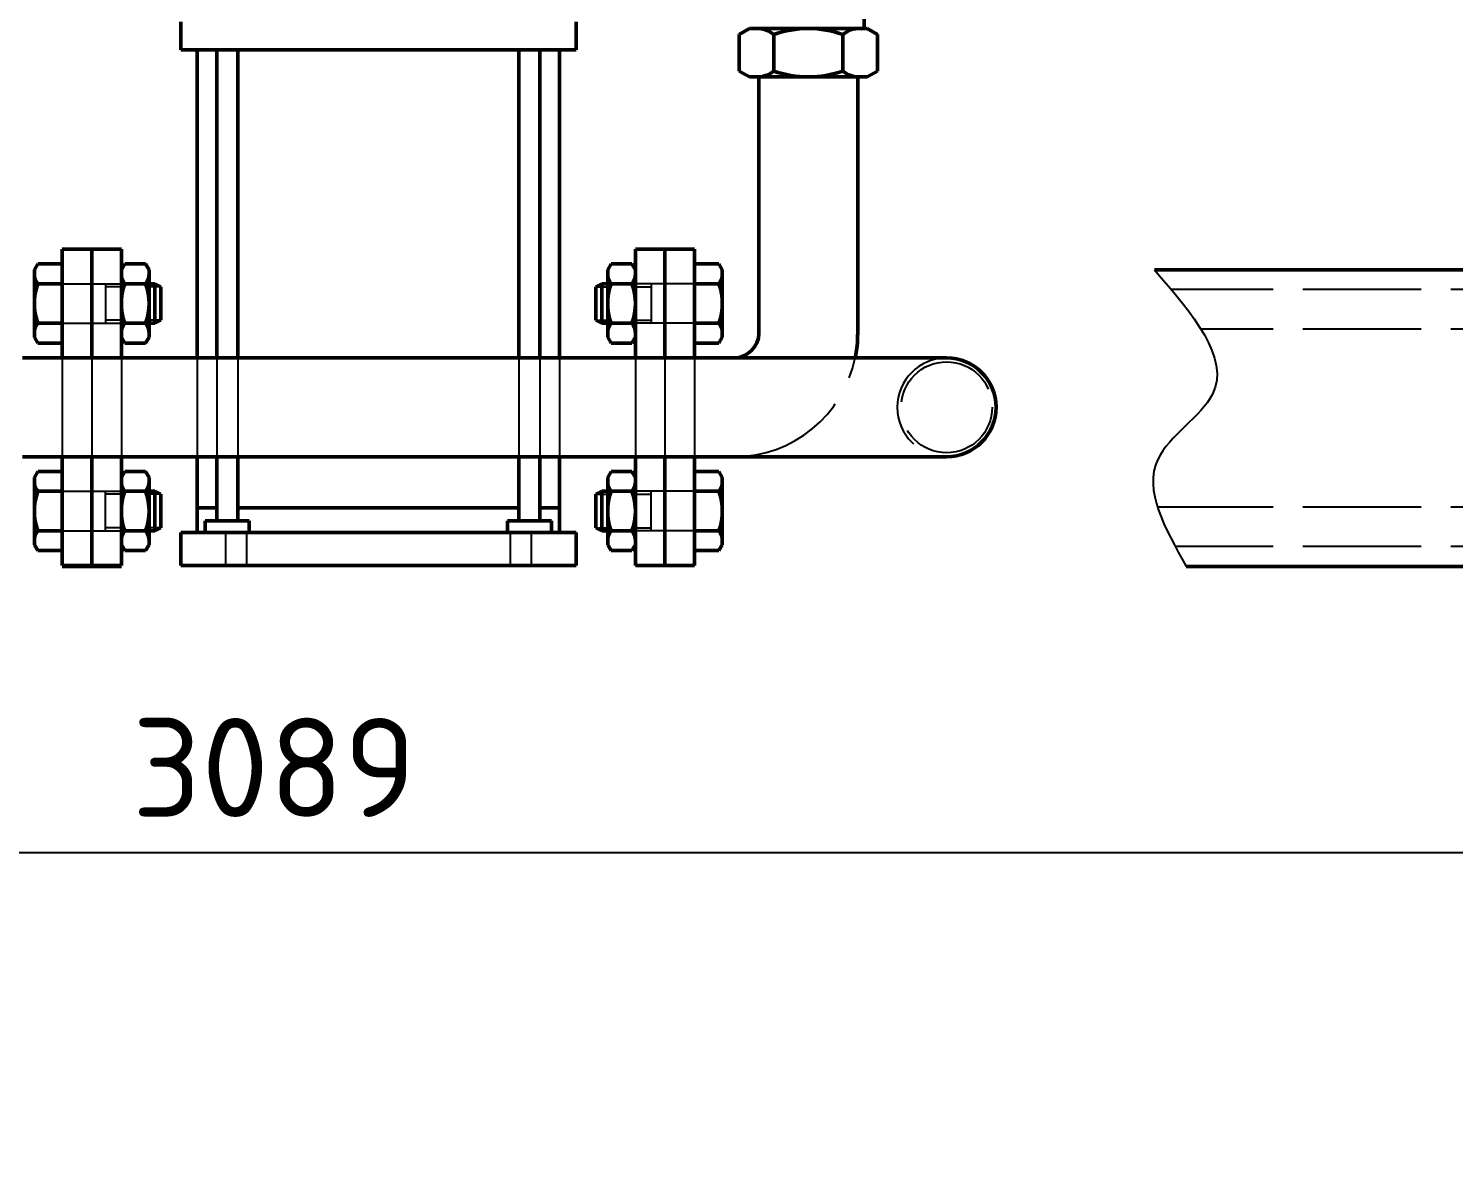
# Paper-space layout 'Layout1' of a CAD drawing. Header units: millimetres. Extents: x 198 to 1020, y 107 to 694.
# Drawn here: x 607.72 to 643.76, y 495.83 to 524.58 of the extents above; entities that cross this region are included whole.
import ezdxf
from ezdxf import colors
from ezdxf.entities.mleader import LeaderData, LeaderLine
from ezdxf.math import Vec2, Vec3

# ---------------------------------------------------------------- set-up
doc = ezdxf.new("R2010")
doc.units = ezdxf.units.MM
doc.header["$LTSCALE"] = 0.25
doc.linetypes.add('ACAD_ISO02W100', pattern=[15, 12, -3])
for name, color, linetype, lineweight in [('Chu cai', 90, 'Continuous', 25), ('KICH THUOC', 1, 'Continuous', 25), ('manh', 130, 'Continuous', 25), ('NET 05', 130, 'Continuous', 50), ('NET DUT', 1, 'ACAD_ISO02W100', 25), ('NET MANH', 5, 'Continuous', 25), ('NET05', 7, 'Continuous', 50)]:
    doc.layers.add(name, color=color, linetype=linetype, lineweight=lineweight)
doc.styles.add('ISO', font='isocpeur.ttf', dxfattribs={"height": 2.5})
doc.styles.add('style4', font='isocpeur.ttf', dxfattribs={"height": 5})
doc.dimstyles.new('DUONG KINH', dxfattribs={"dimtxt": 2.5, "dimasz": 2.5, "dimexe": 1.5, "dimexo": 0, "dimgap": 0.9, "dimtad": 1, "dimtoh": 1, "dimdec": 0, "dimlfac": 20, "dimzin": 0, "dimdsep": 46, "dimtxsty": 'ISO', "dimcen": 0.09, "dimadec": 0, "dimazin": 0, "dimtfac": 1, "dimtdec": 0, "dimtmove": 0, "dimatfit": 2, "dimfxl": 1, "dimtolj": 1, "dimtzin": 0, "dimarcsym": 0})

# ---------------------------------------------------------------- blocks, each defined once
blk = doc.blocks.new('*D453')
at = {"layer": 'KICH THUOC', "color": 0, "lineweight": -2, "transparency": 16777216}
for p, q in [((536.701, 510.978), (536.701, 502.241)), ((691.175, 508.04), (691.175, 502.241)), ((539.201, 503.741), (688.675, 503.741))]:
    blk.add_line(p, q, dxfattribs=at)
at = {"layer": 'KICH THUOC', "color": 0, "transparency": 16777216}
for points in [[(539.201, 504.158), (539.201, 503.324), (536.701, 503.741)], [(688.675, 504.158), (688.675, 503.324), (691.175, 503.741)]]:
    blk.add_solid(points, dxfattribs=at)
at = {"layer": 'KICH THUOC', "color": 0, "transparency": 16777216, "insert": (613.938, 505.891), "char_height": 2.5, "attachment_point": 5, "style": 'ISO'}
blk.add_mtext('\\A1;3089', dxfattribs=at)
blk = doc.blocks.new('_DotSmall')
at = {"color": 0, "linetype": 'ByBlock', "const_width": 0.5}
blk.add_lwpolyline([(-0.0625, 0, 1), (0.0625, 0, 1)], format="xyb", close=True, dxfattribs=at)

psp = doc.layouts.get("Layout1")

# ---------------------------------------------------------------- linework, layer by layer
at = {"layer": 'manh'}
for p, q in [((611.07121, 518.04936), (610.77121, 518.04936)), ((622.07121, 518.04936), (622.37121, 518.04936)), ((611.07121, 517.19936), (610.77121, 517.19936)), ((622.07121, 517.19936), (622.37121, 517.19936)), ((611.07121, 512.79936), (610.77121, 512.79936)), ((622.07121, 512.79936), (622.37121, 512.79936)), ((611.07121, 511.94936), (610.77121, 511.94936)), ((622.07121, 511.94936), (622.37121, 511.94936))]:
    psp.add_line(p, q, dxfattribs=at)
at = {"layer": 'NET 05'}
for p, q in [((628.86236, 524.57757), (628.86236, 525.54329)), ((611.57121, 524.74936), (611.57121, 524.04309)), ((621.57121, 524.74936), (621.57121, 524.04309)), ((611.57121, 524.04309), (616.57121, 524.04309)), ((611.98788, 521.54309), (611.98788, 524.04309)), ((611.98788, 524.04309), (616.57121, 524.04309)), ((612.48288, 521.54309), (612.48288, 524.04309)), ((613.01488, 521.54309), (613.01488, 524.04309)), ((621.57121, 524.04309), (616.57121, 524.04309)), ((620.12755, 521.54309), (620.12755, 524.04309)), ((620.65954, 521.54309), (620.65954, 524.04309)), ((621.15455, 521.54309), (621.15455, 524.04309)), ((626.19526, 516.87436), (626.19526, 523.35257)), ((628.69526, 516.87436), (628.69526, 523.35257)), ((611.98788, 516.24936), (611.98788, 521.54309)), ((612.48288, 521.54309), (612.48288, 516.24936)), ((613.01488, 521.54309), (613.01488, 516.24936)), ((620.12755, 521.54309), (620.12755, 516.24936)), ((620.65954, 521.54309), (620.65954, 516.24936)), ((621.15455, 516.24936), (621.15455, 521.54309)), ((608.57216, 516.24936), (608.57216, 518.99936)), ((608.57216, 518.99936), (610.07121, 518.99936)), ((609.32169, 518.99936), (609.32169, 516.24936)), ((610.07121, 516.24936), (610.07121, 518.99936)), ((623.07121, 516.24936), (623.07121, 518.99936)), ((623.07121, 518.99936), (624.57026, 518.99936)), ((623.82074, 518.99936), (623.82074, 516.24936)), ((624.57026, 516.24936), (624.57026, 518.99936)), ((607.95795, 518.62436), (607.87216, 518.47578)), ((607.87216, 518.47578), (607.87216, 516.77295)), ((608.57216, 518.62436), (607.95795, 518.62436)), ((608.57216, 516.62436), (608.57216, 518.62436)), ((610.157, 518.62436), (610.07121, 518.47578)), ((610.07121, 518.47578), (610.07121, 516.77295)), ((610.68543, 518.62436), (610.157, 518.62436)), ((610.68543, 518.62436), (610.77121, 518.47578)), ((610.77121, 518.47578), (610.77121, 516.77295)), ((610.77121, 518.47578), (610.77121, 518.37436)), ((622.457, 518.62436), (622.37121, 518.47578)), ((622.37121, 518.47578), (622.37121, 516.77295)), ((622.37121, 518.47578), (622.37121, 518.37436)), ((622.457, 518.62436), (622.98543, 518.62436)), ((622.98543, 518.62436), (623.07121, 518.47578)), ((623.07121, 518.47578), (623.07121, 516.77295)), ((624.57026, 516.62436), (624.57026, 518.62436)), ((624.57026, 518.62436), (625.18448, 518.62436)), ((625.18448, 518.62436), (625.27026, 518.47578)), ((625.27026, 518.47578), (625.27026, 516.77295)), ((636.2039, 518.47757), (691.70122, 518.47757)), ((607.95795, 518.12436), (608.57216, 518.12436)), ((610.157, 518.12436), (610.68543, 518.12436)), ((610.157, 518.12436), (610.68543, 518.12436)), ((610.77121, 518.12436), (610.92121, 518.12436)), ((610.77121, 518.12436), (610.77121, 516.77295)), ((610.92121, 518.12436), (610.92121, 517.12436)), ((610.92121, 518.12436), (611.07121, 518.04936)), ((611.07121, 518.04936), (611.07121, 517.19936)), ((622.22121, 518.12436), (622.07121, 518.04936)), ((622.07121, 518.04936), (622.07121, 517.19936)), ((622.37121, 518.12436), (622.22121, 518.12436)), ((622.22121, 518.12436), (622.22121, 517.12436)), ((622.37121, 518.12436), (622.37121, 516.77295)), ((622.98543, 518.12436), (622.457, 518.12436)), ((622.98543, 518.12436), (622.457, 518.12436)), ((625.18448, 518.12436), (624.57026, 518.12436)), ((607.95795, 517.12436), (608.57216, 517.12436)), ((610.157, 517.12436), (610.68543, 517.12436)), ((610.157, 517.12436), (610.68543, 517.12436)), ((610.77121, 517.12436), (610.92121, 517.12436)), ((611.07121, 517.19936), (610.92121, 517.12436)), ((621.15455, 517.04103), (621.15455, 516.24936)), ((622.07121, 517.19936), (622.22121, 517.12436)), ((622.37121, 517.12436), (622.22121, 517.12436)), ((622.98543, 517.12436), (622.457, 517.12436)), ((622.98543, 517.12436), (622.457, 517.12436)), ((625.18448, 517.12436), (624.57026, 517.12436)), ((607.95795, 516.62436), (607.87216, 516.77295)), ((607.95795, 516.62436), (608.57216, 516.62436)), ((610.157, 516.62436), (610.07121, 516.77295)), ((610.157, 516.62436), (610.68543, 516.62436)), ((610.68543, 516.62436), (610.77121, 516.77295)), ((622.457, 516.62436), (622.37121, 516.77295)), ((622.98543, 516.62436), (622.457, 516.62436)), ((622.98543, 516.62436), (623.07121, 516.77295)), ((625.18448, 516.62436), (624.57026, 516.62436)), ((625.18448, 516.62436), (625.27026, 516.77295)), ((607.57216, 516.24936), (624.57026, 516.24936)), ((624.57026, 516.24936), (630.94526, 516.24936)), ((607.57216, 513.74936), (630.94526, 513.74936)), ((608.57216, 510.99936), (608.57216, 513.74936)), ((609.32169, 513.74936), (609.32169, 510.99936)), ((610.07121, 510.99936), (610.07121, 513.74936)), ((611.98788, 513.74936), (611.98788, 512.60241)), ((612.48288, 513.74936), (612.48288, 512.60241)), ((613.01488, 513.74936), (613.01488, 512.60241)), ((620.12755, 513.74936), (620.12755, 512.60241)), ((620.65954, 513.74936), (620.65954, 512.60241)), ((621.15455, 513.74936), (621.15455, 512.60241)), ((623.07121, 510.99936), (623.07121, 513.74936)), ((623.82074, 513.74936), (623.82074, 510.99936)), ((624.57026, 510.99936), (624.57026, 513.74936)), ((607.95795, 513.37436), (607.87216, 513.22578)), ((607.95795, 513.37436), (608.57216, 513.37436)), ((608.57216, 513.37436), (608.57216, 511.37436)), ((610.157, 513.37436), (610.07121, 513.22578)), ((610.157, 513.37436), (610.68543, 513.37436)), ((610.68543, 513.37436), (610.77121, 513.22578)), ((622.457, 513.37436), (622.37121, 513.22578)), ((622.98543, 513.37436), (622.457, 513.37436)), ((622.98543, 513.37436), (623.07121, 513.22578)), ((624.57026, 513.37436), (624.57026, 511.37436)), ((625.18448, 513.37436), (624.57026, 513.37436)), ((625.18448, 513.37436), (625.27026, 513.22578)), ((607.87216, 511.52295), (607.87216, 513.22578)), ((610.07121, 511.52295), (610.07121, 513.22578)), ((610.77121, 511.52295), (610.77121, 513.22578)), ((610.77121, 511.87436), (610.77121, 513.22578)), ((622.37121, 511.52295), (622.37121, 513.22578)), ((622.37121, 511.87436), (622.37121, 513.22578)), ((623.07121, 511.52295), (623.07121, 513.22578)), ((625.27026, 511.52295), (625.27026, 513.22578)), ((607.95795, 512.87436), (608.57216, 512.87436)), ((610.157, 512.87436), (610.68543, 512.87436)), ((610.157, 512.87436), (610.68543, 512.87436)), ((610.77121, 512.87436), (610.92121, 512.87436)), ((610.92121, 511.87436), (610.92121, 512.87436)), ((611.07121, 512.79936), (610.92121, 512.87436)), ((611.07121, 511.94936), (611.07121, 512.79936)), ((611.98788, 511.8327), (611.98788, 512.60241)), ((611.98788, 512.60241), (611.98788, 511.8327)), ((612.48288, 512.60241), (612.48288, 512.12436)), ((613.01488, 512.60241), (613.01488, 512.12436)), ((620.12755, 512.60241), (620.12755, 512.12436)), ((620.65954, 512.60241), (620.65954, 512.12436)), ((621.15455, 511.8327), (621.15455, 512.60241)), ((621.15455, 512.60241), (621.15455, 511.8327)), ((622.07121, 512.79936), (622.22121, 512.87436)), ((622.07121, 511.94936), (622.07121, 512.79936)), ((622.37121, 512.87436), (622.22121, 512.87436)), ((622.22121, 511.87436), (622.22121, 512.87436)), ((622.98543, 512.87436), (622.457, 512.87436)), ((622.98543, 512.87436), (622.457, 512.87436)), ((625.18448, 512.87436), (624.57026, 512.87436)), ((612.48288, 512.4577), (611.98788, 512.4577)), ((616.57121, 512.4577), (613.01488, 512.4577)), ((616.57121, 512.4577), (620.12755, 512.4577)), ((620.65954, 512.4577), (621.15455, 512.4577)), ((607.95795, 511.87436), (608.57216, 511.87436)), ((610.157, 511.87436), (610.68543, 511.87436)), ((610.157, 511.87436), (610.68543, 511.87436)), ((610.77121, 511.87436), (610.92121, 511.87436)), ((610.92121, 511.87436), (611.07121, 511.94936)), ((611.57121, 511.8327), (616.57121, 511.8327)), ((616.57121, 511.8327), (611.57121, 511.8327)), ((616.57121, 511.8327), (611.57121, 511.8327)), ((611.57121, 511.8327), (611.57121, 510.99936)), ((616.57121, 511.8327), (611.98788, 511.8327)), ((612.19122, 511.8327), (612.19122, 512.12436)), ((612.19122, 512.12436), (613.01488, 512.12436)), ((613.30655, 512.12436), (612.48288, 512.12436)), ((612.48288, 512.12436), (613.01488, 512.12436)), ((613.01488, 512.12436), (612.48288, 512.12436)), ((613.30655, 511.8327), (613.30655, 512.12436)), ((621.57121, 511.8327), (616.57121, 511.8327)), ((616.57121, 511.8327), (621.57121, 511.8327)), ((616.57121, 511.8327), (621.57121, 511.8327)), ((616.57121, 511.8327), (621.15455, 511.8327)), ((619.83588, 512.12436), (620.65954, 512.12436)), ((619.83588, 511.8327), (619.83588, 512.12436)), ((620.95121, 512.12436), (620.12755, 512.12436)), ((620.65954, 512.12436), (620.12755, 512.12436)), ((620.12755, 512.12436), (620.65954, 512.12436)), ((620.95121, 511.8327), (620.95121, 512.12436)), ((621.57121, 511.8327), (621.57121, 510.99936)), ((622.22121, 511.87436), (622.07121, 511.94936)), ((622.37121, 511.87436), (622.22121, 511.87436)), ((622.98543, 511.87436), (622.457, 511.87436)), ((622.98543, 511.87436), (622.457, 511.87436)), ((625.18448, 511.87436), (624.57026, 511.87436)), ((607.95795, 511.37436), (607.87216, 511.52295)), ((610.157, 511.37436), (610.07121, 511.52295)), ((610.68543, 511.37436), (610.77121, 511.52295)), ((610.77121, 511.52295), (610.77121, 511.62436)), ((622.37121, 511.52295), (622.37121, 511.62436)), ((622.457, 511.37436), (622.37121, 511.52295)), ((622.98543, 511.37436), (623.07121, 511.52295)), ((625.18448, 511.37436), (625.27026, 511.52295)), ((608.57216, 511.37436), (607.95795, 511.37436)), ((610.68543, 511.37436), (610.157, 511.37436)), ((622.457, 511.37436), (622.98543, 511.37436)), ((624.57026, 511.37436), (625.18448, 511.37436)), ((608.57216, 510.99936), (610.07121, 510.99936)), ((608.57216, 510.97757), (610.07121, 510.97757)), ((616.57121, 510.99936), (611.57121, 510.99936)), ((616.57121, 510.99936), (621.57121, 510.99936)), ((623.07121, 510.99936), (624.57026, 510.99936)), ((637.00714, 510.97757), (691.70122, 510.97757))]:
    psp.add_line(p, q, dxfattribs=at)
for centre, radius, start, end in [((608.27933, 518.37436), 0.40717, 180, 217.878879), ((610.47838, 518.37436), 0.40717, 180, 217.878879), ((610.36404, 518.37436), 0.40717, 322.121121, 0), ((622.77838, 518.37436), 0.40717, 180, 217.878879), ((622.66404, 518.37436), 0.40717, 322.121121, 0), ((624.86309, 518.37436), 0.40717, 322.121121, 0), ((609.37216, 517.62436), 1.5, 160.528779, 199.471221), ((611.57121, 517.62436), 1.5, 160.528779, 199.471221), ((609.27121, 517.62436), 1.5, 340.528779, 19.471221), ((623.87121, 517.62436), 1.5, 160.528779, 199.471221), ((621.57121, 517.62436), 1.5, 340.528779, 19.471221), ((623.77026, 517.62436), 1.5, 340.528779, 19.471221), ((608.27933, 516.87436), 0.40717, 142.121121, 180), ((610.47838, 516.87436), 0.40717, 142.121121, 180), ((610.36404, 516.87436), 0.40717, 0, 37.878879), ((622.77838, 516.87436), 0.40717, 142.121121, 180), ((622.66404, 516.87436), 0.40717, 0, 37.878879), ((624.86309, 516.87436), 0.40717, 0, 37.878879), ((625.57026, 516.87436), 0.625, 270, 0), ((625.57026, 516.87436), 3.125, 348.463041, 0), ((630.94526, 514.99936), 1.25, 270, 90), ((608.27933, 513.12436), 0.40717, 180, 217.878879), ((610.47838, 513.12436), 0.40717, 180, 217.878879), ((610.36404, 513.12436), 0.40717, 322.121121, 0), ((622.77838, 513.12436), 0.40717, 180, 217.878879), ((622.66404, 513.12436), 0.40717, 322.121121, 0), ((624.86309, 513.12436), 0.40717, 322.121121, 0), ((609.37216, 512.37436), 1.5, 160.528779, 199.471221), ((611.57121, 512.37436), 1.5, 160.528779, 199.471221), ((609.27121, 512.37436), 1.5, 340.528779, 19.471221), ((623.87121, 512.37436), 1.5, 160.528779, 199.471221), ((621.57121, 512.37436), 1.5, 340.528779, 19.471221), ((623.77026, 512.37436), 1.5, 340.528779, 19.471221), ((608.27933, 511.62436), 0.40717, 142.121121, 180), ((610.47838, 511.62436), 0.40717, 142.121121, 180), ((610.36404, 511.62436), 0.40717, 0, 37.878879), ((622.77838, 511.62436), 0.40717, 142.121121, 180), ((622.66404, 511.62436), 0.40717, 0, 37.878879), ((624.86309, 511.62436), 0.40717, 0, 37.878879)]:
    psp.add_arc(centre, radius, start, end, dxfattribs=at)
at = {"layer": 'NET DUT'}
for p, q in [((608.57216, 518.12436), (610.07121, 518.12436)), ((609.67121, 518.12436), (609.67121, 517.12436)), ((610.07121, 518.04936), (609.67121, 518.04936)), ((624.57026, 518.12436), (623.07121, 518.12436)), ((623.07121, 518.04936), (623.47121, 518.04936)), ((623.47121, 518.12436), (623.47121, 517.12436)), ((691.70122, 517.97757), (636.62885, 517.97757)), ((608.57216, 517.12436), (610.07121, 517.12436)), ((610.07121, 517.19936), (609.67121, 517.19936)), ((623.07121, 517.19936), (623.47121, 517.19936)), ((624.57026, 517.12436), (623.07121, 517.12436)), ((691.70122, 516.97757), (637.37611, 516.97757)), ((608.57216, 516.24936), (608.57216, 513.74936)), ((609.32169, 516.24936), (609.32169, 513.74936)), ((610.07121, 516.24936), (610.07121, 513.74936)), ((611.98788, 516.24936), (611.98788, 513.74936)), ((612.48288, 516.24936), (612.48288, 513.74936)), ((613.01488, 516.24936), (613.01488, 513.74936)), ((620.12755, 516.24936), (620.12755, 513.74936)), ((620.65954, 516.24936), (620.65954, 513.74936)), ((621.15455, 516.24936), (621.15455, 513.74936)), ((623.07121, 516.24936), (623.07121, 513.74936)), ((623.82074, 516.24936), (623.82074, 513.74936)), ((624.57026, 516.24936), (624.57026, 513.74936)), ((608.57216, 512.87436), (610.07121, 512.87436)), ((609.67121, 511.87436), (609.67121, 512.87436)), ((610.07121, 512.79936), (609.67121, 512.79936)), ((624.57026, 512.87436), (623.07121, 512.87436)), ((623.07121, 512.79936), (623.47121, 512.79936)), ((623.47121, 511.87436), (623.47121, 512.87436)), ((691.70122, 512.47757), (636.277, 512.47757)), ((608.57216, 511.87436), (610.07121, 511.87436)), ((610.07121, 511.94936), (609.67121, 511.94936)), ((612.70792, 511.8327), (612.70792, 510.99936)), ((613.23991, 511.8327), (613.23991, 510.99936)), ((619.90251, 511.8327), (619.90251, 510.99936)), ((620.43451, 511.8327), (620.43451, 510.99936)), ((623.07121, 511.94936), (623.47121, 511.94936)), ((624.57026, 511.87436), (623.07121, 511.87436)), ((691.70122, 511.47757), (636.72829, 511.47757))]:
    psp.add_line(p, q, dxfattribs=at)
psp.add_circle((630.94526, 514.99936), 1.15, dxfattribs=at)
for centre, radius, start, end in [((625.57026, 516.87436), 3.125, 270, 348.463041), ((630.94526, 514.99936), 1.25, 90, 270)]:
    psp.add_arc(centre, radius, start, end, dxfattribs=at)
at = {"layer": 'NET MANH'}
psp.add_spline([(636.2039, 518.47757), (637.66986, 515.33381), (636.28282, 513.68079), (637.00714, 510.97757)], degree=3, dxfattribs=at)
at = {"layer": 'NET05'}
for p, q in [((625.69526, 524.42745), (625.95529, 524.57757)), ((625.69526, 524.42745), (625.69526, 523.5027)), ((628.93524, 524.57757), (625.95529, 524.57757)), ((626.57026, 523.5027), (626.57026, 524.42745)), ((628.32026, 523.5027), (628.32026, 524.42745)), ((628.93524, 524.57757), (628.75832, 524.5779)), ((629.19526, 524.42745), (628.93524, 524.57757)), ((629.19526, 524.42745), (629.19526, 523.5027)), ((625.69526, 523.5027), (625.95529, 523.35257)), ((628.93524, 523.35257), (625.95529, 523.35257)), ((629.19526, 523.5027), (628.93524, 523.35257))]:
    psp.add_line(p, q, dxfattribs=at)
for centre, radius, start, end in [((626.15452, 523.92844), 0.6495, 50.201151, 91.91997), ((627.44526, 521.95257), 2.625, 70.528779, 109.471221), ((628.73731, 523.92612), 0.65212, 88.153269, 129.756438), ((628.736, 523.92844), 0.6495, 88.08003, 129.798849), ((626.15452, 524.00171), 0.6495, 268.08003, 309.798849), ((627.44526, 525.97757), 2.625, 250.528779, 289.471221), ((628.736, 524.00171), 0.6495, 230.201151, 271.91997)]:
    psp.add_arc(centre, radius, start, end, dxfattribs=at)

# ---------------------------------------------------------------- dimensions: what is measured, and where the dimension line sits
at = {"layer": 'KICH THUOC'}
dim = psp.add_linear_dim(base=(691.17466, 503.74102), p1=(536.70122, 510.97757), p2=(691.17466, 508.0405), dimstyle='DUONG KINH', dxfattribs=at)
dim.commit()
dim.dimension.update_dxf_attribs({"geometry": '*D453', "text_midpoint": (613.93794, 503.74102), "dimtype": 160})

# ---------------------------------------------------------------- leaders
at = {"layer": 'Chu cai'}
ml = psp.add_multileader_mtext('Standard', dxfattribs=at)
ml.set_content('21', color=256, style='style4')
ml.set_leader_properties()
ml.set_arrow_properties(name='DOTSMALL')
ml.build(insert=Vec2(0, 0))
ml.multileader.update_dxf_attribs({"text_left_attachment_type": 6, "text_right_attachment_type": 6, "dogleg_length": 0.36, "arrow_head_size": 1})
ctx = ml.context
ctx.base_point, ctx.char_height, ctx.arrow_head_size, ctx.plane_origin = Vec3(648.80258, 496.38806), 5, 1, Vec3(635.98264, 591.16118)
ctx.left_attachment, ctx.right_attachment = 6, 6
notes = []
notes.append((ctx, [(0, (1, 1, 0), (648.44258, 496.38806), (1, 0), 0.36, [(0, [(635.98264, 591.16118)], 0, [])])]))
ctx.mtext.insert, ctx.mtext.flow_direction = Vec3(650.80258, 502.38806), 5
ml = psp.add_multileader_mtext('Standard', dxfattribs=at)
ml.set_content('20', color=256, style='style4')
ml.set_leader_properties()
ml.set_arrow_properties(name='DOTSMALL')
ml.build(insert=Vec2(0, 0))
ml.multileader.update_dxf_attribs({"text_left_attachment_type": 6, "text_right_attachment_type": 6, "dogleg_length": 0.36, "arrow_head_size": 1})
ctx = ml.context
ctx.base_point, ctx.char_height, ctx.arrow_head_size, ctx.plane_origin = Vec3(580.03163, 496.38806), 5, 1, Vec3(615.32121, 539.56736)
ctx.left_attachment, ctx.right_attachment, ctx.text_align_type = 6, 6, 2
notes.append((ctx, [(0, (1, 1, 0), (590.39163, 496.38806), (-1, 0), 0.36, [(0, [(615.32121, 539.56736)], 0, [])])]))
ctx.mtext.insert, ctx.mtext.alignment, ctx.mtext.flow_direction = Vec3(588.03163, 502.38806), 3, 5
for ctx, leaders in notes:
    for number, flags, end, landing, length, lines in leaders:
        leader = LeaderData()
        leader.index, (leader.has_last_leader_line, leader.has_dogleg_vector, leader.attachment_direction) = number, flags
        leader.last_leader_point, leader.dogleg_vector, leader.dogleg_length = Vec3(end), Vec3(landing), length
        for number, points, colour, breaks in lines:
            line = LeaderLine()
            line.index, line.vertices, line.color, line.breaks = number, Vec3.list(points), colors.encode_raw_color(colour), breaks
            leader.lines.append(line)
        ctx.leaders.append(leader)

doc.saveas('drawing.dxf')
